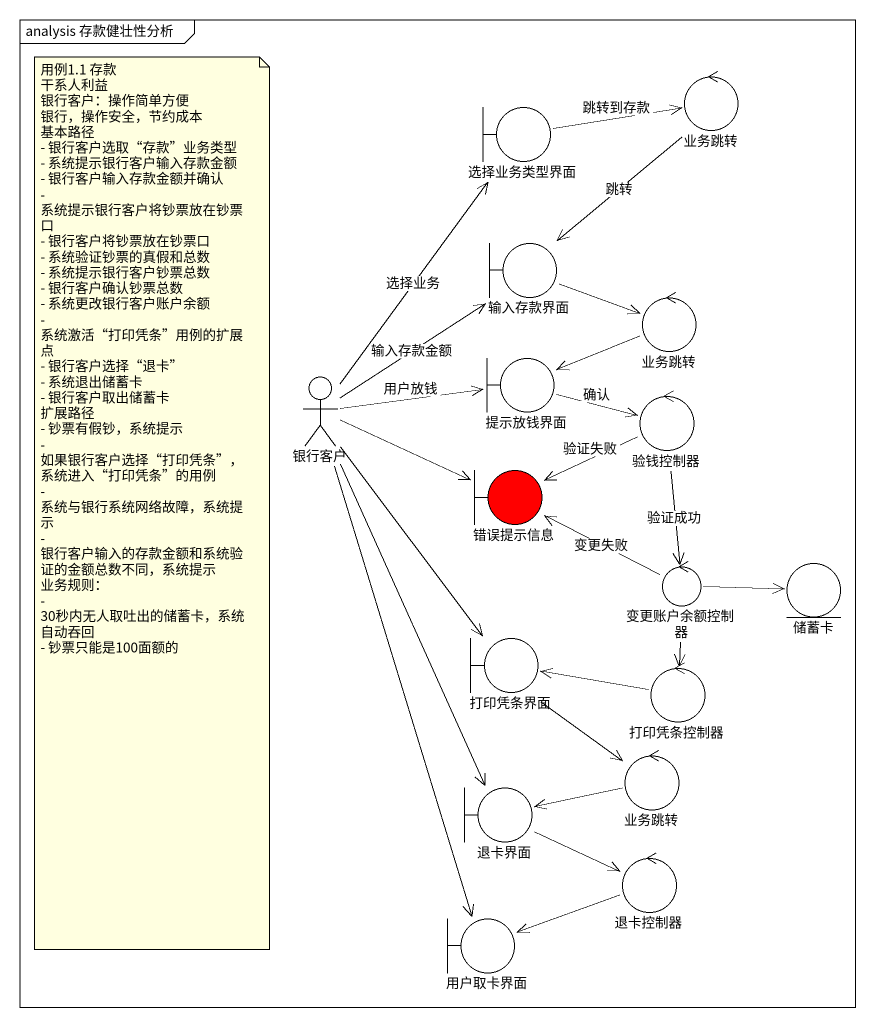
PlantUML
@startuml
mainframe analysis 存款健壮性分析
boundary 选择业务类型界面
control 业务跳转
boundary 输入存款界面
control "业务跳转" as 业务跳转_2
actor 银行客户
boundary 提示放钱界面
control 验钱控制器
boundary 错误提示信息 #FF0000
entity 储蓄卡
control 变更账户余额控制器
boundary 打印凭条界面
control 打印凭条控制器
control "业务跳转" as 业务跳转_3
boundary 退卡界面
control 退卡控制器
boundary 用户取卡界面
选择业务类型界面 -right-> 业务跳转 : 跳转到存款
业务跳转 --> 输入存款界面 : 跳转
输入存款界面 -right-> 业务跳转_2
业务跳转_2 -left-> 提示放钱界面
银行客户 -up-> 选择业务类型界面 : 选择业务
银行客户 -up-> 输入存款界面 : 输入存款金额
银行客户 -right-> 提示放钱界面 : 用户放钱
银行客户 -right-> 错误提示信息
银行客户 --> 打印凭条界面
银行客户 --> 退卡界面
银行客户 --> 用户取卡界面
提示放钱界面 -right-> 验钱控制器 : 确认
验钱控制器 -left-> 错误提示信息 : 验证失败
验钱控制器 --> 变更账户余额控制器 : 验证成功
变更账户余额控制器 -left-> 错误提示信息 : 变更失败
变更账户余额控制器 -right-> 储蓄卡
变更账户余额控制器 --> 打印凭条控制器
打印凭条界面 --> 业务跳转_3
打印凭条控制器 -left-> 打印凭条界面
业务跳转_3 -left-> 退卡界面
退卡界面 -right-> 退卡控制器
退卡控制器 -left-> 用户取卡界面
note as N1
  用例1.1 存款
  干系人利益
  银行客户：操作简单方便
  银行，操作安全，节约成本
  基本路径
  - 银行客户选取“存款”业务类型
  - 系统提示银行客户输入存款金额
  - 银行客户输入存款金额并确认
  - 系统提示银行客户将钞票放在钞票口
  - 银行客户将钞票放在钞票口
  - 系统验证钞票的真假和总数
  - 系统提示银行客户钞票总数
  - 银行客户确认钞票总数
  - 系统更改银行客户账户余额
  - 系统激活“打印凭条”用例的扩展点
  - 银行客户选择“退卡”
  - 系统退出储蓄卡
  - 银行客户取出储蓄卡
  扩展路径
  - 钞票有假钞，系统提示
  - 如果银行客户选择“打印凭条”，系统进入“打印凭条”的用例
  - 系统与银行系统网络故障，系统提示
  - 银行客户输入的存款金额和系统验证的金额总数不同，系统提示
  业务规则：
  - 30秒内无人取吐出的储蓄卡，系统自动吞回
  - 钞票只能是100面额的
end note
@enduml
